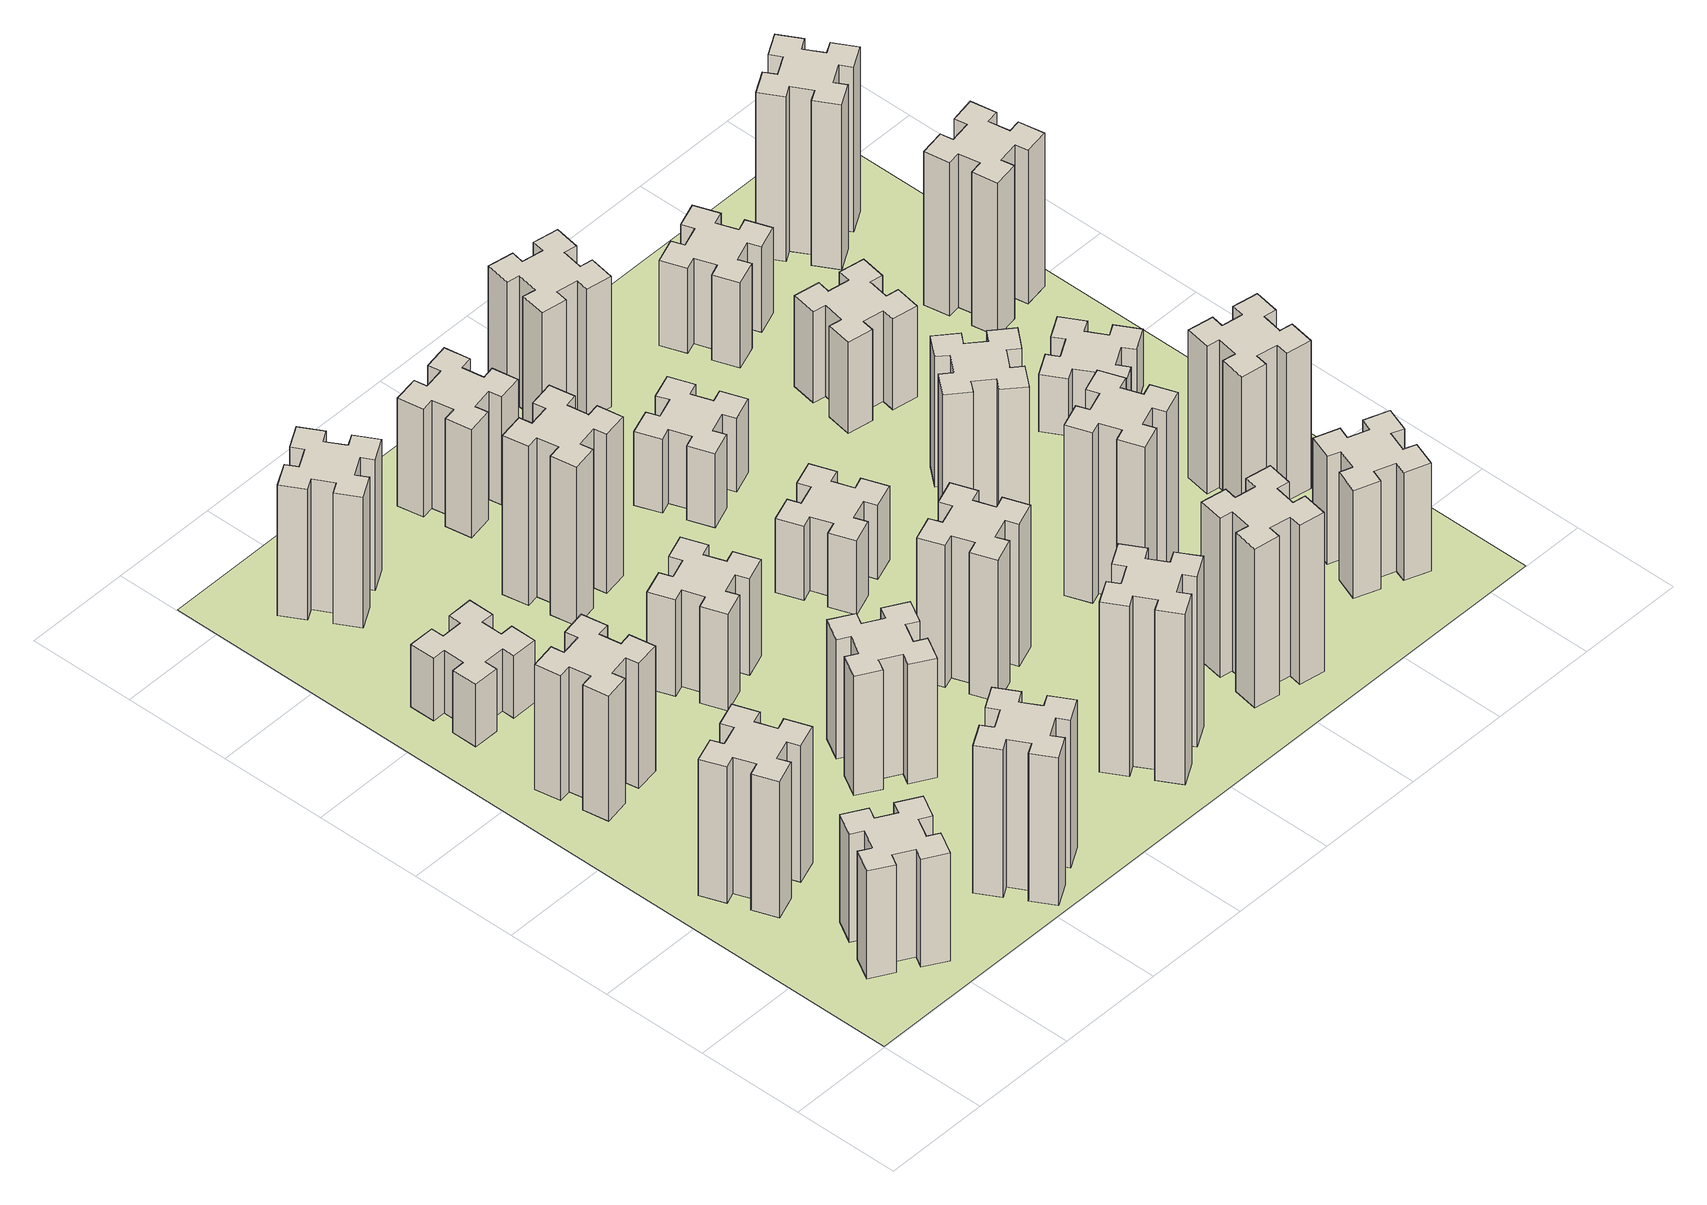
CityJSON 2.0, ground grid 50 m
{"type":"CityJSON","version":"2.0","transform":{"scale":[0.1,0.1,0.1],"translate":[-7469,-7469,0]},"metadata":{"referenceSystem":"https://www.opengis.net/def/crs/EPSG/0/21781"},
"CityObjects":{
"building1":{"type":"Building","attributes":{"class":"1000","function":"1000","usage":"1000","yearOfConstruction":2016,"roofType":"1000","measuredHeight":57,"storeysAboveGround":30,"storeysBelowGround":0},"geometry":[{"type":"Solid","lod":"1","boundaries":[[[[0,1,2,3,4,5,6,7,8,9,10,11,12,13,14,15,16,17,18,19]],[[17,16,20,21]],[[16,15,22,20]],[[15,14,23,22]],[[14,13,24,23]],[[13,12,25,24]],[[12,11,26,25]],[[11,10,27,26]],[[10,9,28,27]],[[9,8,29,28]],[[8,7,30,29]],[[7,6,31,30]],[[6,5,32,31]],[[5,4,33,32]],[[4,3,34,33]],[[3,2,35,34]],[[2,1,36,35]],[[1,0,37,36]],[[0,19,38,37]],[[19,18,39,38]],[[18,17,21,39]],[[24,25,26,27,28,29,30,31,32,33,34,35,36,37,38,39,21,20,22,23]]]]}]},
"building2":{"type":"Building","attributes":{"class":"1000","function":"1000","usage":"1000","yearOfConstruction":2016,"roofType":"1000","measuredHeight":72,"storeysAboveGround":30,"storeysBelowGround":0},"geometry":[{"type":"Solid","lod":"1","boundaries":[[[[40,41,42,43,44,45,46,47,48,49,50,51,52,53,54,55,56,57,58,59]],[[57,56,60,61]],[[56,55,62,60]],[[55,54,63,62]],[[54,53,64,63]],[[53,52,65,64]],[[52,51,66,65]],[[51,50,67,66]],[[50,49,68,67]],[[49,48,69,68]],[[48,47,70,69]],[[47,46,71,70]],[[46,45,72,71]],[[45,44,73,72]],[[44,43,74,73]],[[43,42,75,74]],[[42,41,76,75]],[[41,40,77,76]],[[40,59,78,77]],[[59,58,79,78]],[[58,57,61,79]],[[64,65,66,67,68,69,70,71,72,73,74,75,76,77,78,79,61,60,62,63]]]]}]},
"building3":{"type":"Building","attributes":{"class":"1000","function":"1000","usage":"1000","yearOfConstruction":2016,"roofType":"1000","measuredHeight":66,"storeysAboveGround":30,"storeysBelowGround":0},"geometry":[{"type":"Solid","lod":"1","boundaries":[[[[80,81,82,83,84,85,86,87,88,89,90,91,92,93,94,95,96,97,98,99]],[[97,96,100,101]],[[96,95,102,100]],[[95,94,103,102]],[[94,93,104,103]],[[93,92,105,104]],[[92,91,106,105]],[[91,90,107,106]],[[90,89,108,107]],[[89,88,109,108]],[[88,87,110,109]],[[87,86,111,110]],[[86,85,112,111]],[[85,84,113,112]],[[84,83,114,113]],[[83,82,115,114]],[[82,81,116,115]],[[81,80,117,116]],[[80,99,118,117]],[[99,98,119,118]],[[98,97,101,119]],[[104,105,106,107,108,109,110,111,112,113,114,115,116,117,118,119,101,100,102,103]]]]}]},
"building4":{"type":"Building","attributes":{"class":"1000","function":"1000","usage":"1000","yearOfConstruction":2016,"roofType":"1000","measuredHeight":33,"storeysAboveGround":30,"storeysBelowGround":0},"geometry":[{"type":"Solid","lod":"1","boundaries":[[[[120,121,122,123,124,125,126,127,128,129,130,131,132,133,134,135,136,137,138,139]],[[137,136,140,141]],[[136,135,142,140]],[[135,134,143,142]],[[134,133,144,143]],[[133,132,145,144]],[[132,131,146,145]],[[131,130,147,146]],[[130,129,148,147]],[[129,128,149,148]],[[128,127,150,149]],[[127,126,151,150]],[[126,125,152,151]],[[125,124,153,152]],[[124,123,154,153]],[[123,122,155,154]],[[122,121,156,155]],[[121,120,157,156]],[[120,139,158,157]],[[139,138,159,158]],[[138,137,141,159]],[[144,145,146,147,148,149,150,151,152,153,154,155,156,157,158,159,141,140,142,143]]]]}]},
"building5":{"type":"Building","attributes":{"class":"1000","function":"1000","usage":"1000","yearOfConstruction":2016,"roofType":"1000","measuredHeight":78,"storeysAboveGround":30,"storeysBelowGround":0},"geometry":[{"type":"Solid","lod":"1","boundaries":[[[[160,161,162,163,164,165,166,167,168,169,170,171,172,173,174,175,176,177,178,179]],[[177,176,180,181]],[[176,175,182,180]],[[175,174,183,182]],[[174,173,184,183]],[[173,172,185,184]],[[172,171,186,185]],[[171,170,187,186]],[[170,169,188,187]],[[169,168,189,188]],[[168,167,190,189]],[[167,166,191,190]],[[166,165,192,191]],[[165,164,193,192]],[[164,163,194,193]],[[163,162,195,194]],[[162,161,196,195]],[[161,160,197,196]],[[160,179,198,197]],[[179,178,199,198]],[[178,177,181,199]],[[184,185,186,187,188,189,190,191,192,193,194,195,196,197,198,199,181,180,182,183]]]]}]},
"building6":{"type":"Building","attributes":{"class":"1000","function":"1000","usage":"1000","yearOfConstruction":2016,"roofType":"1000","measuredHeight":69,"storeysAboveGround":30,"storeysBelowGround":0},"geometry":[{"type":"Solid","lod":"1","boundaries":[[[[200,201,202,203,204,205,206,207,208,209,210,211,212,213,214,215,216,217,218,219]],[[217,216,220,221]],[[216,215,222,220]],[[215,214,223,222]],[[214,213,224,223]],[[213,212,225,224]],[[212,211,226,225]],[[211,210,227,226]],[[210,209,228,227]],[[209,208,229,228]],[[208,207,230,229]],[[207,206,231,230]],[[206,205,232,231]],[[205,204,233,232]],[[204,203,234,233]],[[203,202,235,234]],[[202,201,236,235]],[[201,200,237,236]],[[200,219,238,237]],[[219,218,239,238]],[[218,217,221,239]],[[224,225,226,227,228,229,230,231,232,233,234,235,236,237,238,239,221,220,222,223]]]]}]},
"building7":{"type":"Building","attributes":{"class":"1000","function":"1000","usage":"1000","yearOfConstruction":2016,"roofType":"1000","measuredHeight":63,"storeysAboveGround":30,"storeysBelowGround":0},"geometry":[{"type":"Solid","lod":"1","boundaries":[[[[240,241,242,243,244,245,246,247,248,249,250,251,252,253,254,255,256,257,258,259]],[[257,256,260,261]],[[256,255,262,260]],[[255,254,263,262]],[[254,253,264,263]],[[253,252,265,264]],[[252,251,266,265]],[[251,250,267,266]],[[250,249,268,267]],[[249,248,269,268]],[[248,247,270,269]],[[247,246,271,270]],[[246,245,272,271]],[[245,244,273,272]],[[244,243,274,273]],[[243,242,275,274]],[[242,241,276,275]],[[241,240,277,276]],[[240,259,278,277]],[[259,258,279,278]],[[258,257,261,279]],[[264,265,266,267,268,269,270,271,272,273,274,275,276,277,278,279,261,260,262,263]]]]}]},
"building8":{"type":"Building","attributes":{"class":"1000","function":"1000","usage":"1000","yearOfConstruction":2016,"roofType":"1000","measuredHeight":51,"storeysAboveGround":30,"storeysBelowGround":0},"geometry":[{"type":"Solid","lod":"1","boundaries":[[[[280,281,282,283,284,285,286,287,288,289,290,291,292,293,294,295,296,297,298,299]],[[297,296,300,301]],[[296,295,302,300]],[[295,294,303,302]],[[294,293,304,303]],[[293,292,305,304]],[[292,291,306,305]],[[291,290,307,306]],[[290,289,308,307]],[[289,288,309,308]],[[288,287,310,309]],[[287,286,311,310]],[[286,285,312,311]],[[285,284,313,312]],[[284,283,314,313]],[[283,282,315,314]],[[282,281,316,315]],[[281,280,317,316]],[[280,299,318,317]],[[299,298,319,318]],[[298,297,301,319]],[[304,305,306,307,308,309,310,311,312,313,314,315,316,317,318,319,301,300,302,303]]]]}]},
"building9":{"type":"Building","attributes":{"class":"1000","function":"1000","usage":"1000","yearOfConstruction":2016,"roofType":"1000","measuredHeight":84,"storeysAboveGround":30,"storeysBelowGround":0},"geometry":[{"type":"Solid","lod":"1","boundaries":[[[[320,321,322,323,324,325,326,327,328,329,330,331,332,333,334,335,336,337,338,339]],[[337,336,340,341]],[[336,335,342,340]],[[335,334,343,342]],[[334,333,344,343]],[[333,332,345,344]],[[332,331,346,345]],[[331,330,347,346]],[[330,329,348,347]],[[329,328,349,348]],[[328,327,350,349]],[[327,326,351,350]],[[326,325,352,351]],[[325,324,353,352]],[[324,323,354,353]],[[323,322,355,354]],[[322,321,356,355]],[[321,320,357,356]],[[320,339,358,357]],[[339,338,359,358]],[[338,337,341,359]],[[344,345,346,347,348,349,350,351,352,353,354,355,356,357,358,359,341,340,342,343]]]]}]},
"building10":{"type":"Building","attributes":{"class":"1000","function":"1000","usage":"1000","yearOfConstruction":2016,"roofType":"1000","measuredHeight":90,"storeysAboveGround":30,"storeysBelowGround":0},"geometry":[{"type":"Solid","lod":"1","boundaries":[[[[360,361,362,363,364,365,366,367,368,369,370,371,372,373,374,375,376,377,378,379]],[[377,376,380,381]],[[376,375,382,380]],[[375,374,383,382]],[[374,373,384,383]],[[373,372,385,384]],[[372,371,386,385]],[[371,370,387,386]],[[370,369,388,387]],[[369,368,389,388]],[[368,367,390,389]],[[367,366,391,390]],[[366,365,392,391]],[[365,364,393,392]],[[364,363,394,393]],[[363,362,395,394]],[[362,361,396,395]],[[361,360,397,396]],[[360,379,398,397]],[[379,378,399,398]],[[378,377,381,399]],[[384,385,386,387,388,389,390,391,392,393,394,395,396,397,398,399,381,380,382,383]]]]}]},
"building11":{"type":"Building","attributes":{"class":"1000","function":"1000","usage":"1000","yearOfConstruction":2016,"roofType":"1000","measuredHeight":57,"storeysAboveGround":30,"storeysBelowGround":0},"geometry":[{"type":"Solid","lod":"1","boundaries":[[[[400,401,402,403,404,405,406,407,408,409,410,411,412,413,414,415,416,417,418,419]],[[417,416,420,421]],[[416,415,422,420]],[[415,414,423,422]],[[414,413,424,423]],[[413,412,425,424]],[[412,411,426,425]],[[411,410,427,426]],[[410,409,428,427]],[[409,408,429,428]],[[408,407,430,429]],[[407,406,431,430]],[[406,405,432,431]],[[405,404,433,432]],[[404,403,434,433]],[[403,402,435,434]],[[402,401,436,435]],[[401,400,437,436]],[[400,419,438,437]],[[419,418,439,438]],[[418,417,421,439]],[[424,425,426,427,428,429,430,431,432,433,434,435,436,437,438,439,421,420,422,423]]]]}]},
"building12":{"type":"Building","attributes":{"class":"1000","function":"1000","usage":"1000","yearOfConstruction":2016,"roofType":"1000","measuredHeight":75,"storeysAboveGround":30,"storeysBelowGround":0},"geometry":[{"type":"Solid","lod":"1","boundaries":[[[[440,441,442,443,444,445,446,447,448,449,450,451,452,453,454,455,456,457,458,459]],[[457,456,460,461]],[[456,455,462,460]],[[455,454,463,462]],[[454,453,464,463]],[[453,452,465,464]],[[452,451,466,465]],[[451,450,467,466]],[[450,449,468,467]],[[449,448,469,468]],[[448,447,470,469]],[[447,446,471,470]],[[446,445,472,471]],[[445,444,473,472]],[[444,443,474,473]],[[443,442,475,474]],[[442,441,476,475]],[[441,440,477,476]],[[440,459,478,477]],[[459,458,479,478]],[[458,457,461,479]],[[464,465,466,467,468,469,470,471,472,473,474,475,476,477,478,479,461,460,462,463]]]]}]},
"building13":{"type":"Building","attributes":{"class":"1000","function":"1000","usage":"1000","yearOfConstruction":2016,"roofType":"1000","measuredHeight":39,"storeysAboveGround":30,"storeysBelowGround":0},"geometry":[{"type":"Solid","lod":"1","boundaries":[[[[480,481,482,483,484,485,486,487,488,489,490,491,492,493,494,495,496,497,498,499]],[[497,496,500,501]],[[496,495,502,500]],[[495,494,503,502]],[[494,493,504,503]],[[493,492,505,504]],[[492,491,506,505]],[[491,490,507,506]],[[490,489,508,507]],[[489,488,509,508]],[[488,487,510,509]],[[487,486,511,510]],[[486,485,512,511]],[[485,484,513,512]],[[484,483,514,513]],[[483,482,515,514]],[[482,481,516,515]],[[481,480,517,516]],[[480,499,518,517]],[[499,498,519,518]],[[498,497,501,519]],[[504,505,506,507,508,509,510,511,512,513,514,515,516,517,518,519,501,500,502,503]]]]}]},
"building14":{"type":"Building","attributes":{"class":"1000","function":"1000","usage":"1000","yearOfConstruction":2016,"roofType":"1000","measuredHeight":39,"storeysAboveGround":30,"storeysBelowGround":0},"geometry":[{"type":"Solid","lod":"1","boundaries":[[[[520,521,522,523,524,525,526,527,528,529,530,531,532,533,534,535,536,537,538,539]],[[537,536,540,541]],[[536,535,542,540]],[[535,534,543,542]],[[534,533,544,543]],[[533,532,545,544]],[[532,531,546,545]],[[531,530,547,546]],[[530,529,548,547]],[[529,528,549,548]],[[528,527,550,549]],[[527,526,551,550]],[[526,525,552,551]],[[525,524,553,552]],[[524,523,554,553]],[[523,522,555,554]],[[522,521,556,555]],[[521,520,557,556]],[[520,539,558,557]],[[539,538,559,558]],[[538,537,541,559]],[[544,545,546,547,548,549,550,551,552,553,554,555,556,557,558,559,541,540,542,543]]]]}]},
"building15":{"type":"Building","attributes":{"class":"1000","function":"1000","usage":"1000","yearOfConstruction":2016,"roofType":"1000","measuredHeight":84,"storeysAboveGround":30,"storeysBelowGround":0},"geometry":[{"type":"Solid","lod":"1","boundaries":[[[[560,561,562,563,564,565,566,567,568,569,570,571,572,573,574,575,576,577,578,579]],[[577,576,580,581]],[[576,575,582,580]],[[575,574,583,582]],[[574,573,584,583]],[[573,572,585,584]],[[572,571,586,585]],[[571,570,587,586]],[[570,569,588,587]],[[569,568,589,588]],[[568,567,590,589]],[[567,566,591,590]],[[566,565,592,591]],[[565,564,593,592]],[[564,563,594,593]],[[563,562,595,594]],[[562,561,596,595]],[[561,560,597,596]],[[560,579,598,597]],[[579,578,599,598]],[[578,577,581,599]],[[584,585,586,587,588,589,590,591,592,593,594,595,596,597,598,599,581,580,582,583]]]]}]},
"building16":{"type":"Building","attributes":{"class":"1000","function":"1000","usage":"1000","yearOfConstruction":2016,"roofType":"1000","measuredHeight":69,"storeysAboveGround":30,"storeysBelowGround":0},"geometry":[{"type":"Solid","lod":"1","boundaries":[[[[600,601,602,603,604,605,606,607,608,609,610,611,612,613,614,615,616,617,618,619]],[[617,616,620,621]],[[616,615,622,620]],[[615,614,623,622]],[[614,613,624,623]],[[613,612,625,624]],[[612,611,626,625]],[[611,610,627,626]],[[610,609,628,627]],[[609,608,629,628]],[[608,607,630,629]],[[607,606,631,630]],[[606,605,632,631]],[[605,604,633,632]],[[604,603,634,633]],[[603,602,635,634]],[[602,601,636,635]],[[601,600,637,636]],[[600,619,638,637]],[[619,618,639,638]],[[618,617,621,639]],[[624,625,626,627,628,629,630,631,632,633,634,635,636,637,638,639,621,620,622,623]]]]}]},
"building17":{"type":"Building","attributes":{"class":"1000","function":"1000","usage":"1000","yearOfConstruction":2016,"roofType":"1000","measuredHeight":90,"storeysAboveGround":30,"storeysBelowGround":0},"geometry":[{"type":"Solid","lod":"1","boundaries":[[[[640,641,642,643,644,645,646,647,648,649,650,651,652,653,654,655,656,657,658,659]],[[657,656,660,661]],[[656,655,662,660]],[[655,654,663,662]],[[654,653,664,663]],[[653,652,665,664]],[[652,651,666,665]],[[651,650,667,666]],[[650,649,668,667]],[[649,648,669,668]],[[648,647,670,669]],[[647,646,671,670]],[[646,645,672,671]],[[645,644,673,672]],[[644,643,674,673]],[[643,642,675,674]],[[642,641,676,675]],[[641,640,677,676]],[[640,659,678,677]],[[659,658,679,678]],[[658,657,661,679]],[[664,665,666,667,668,669,670,671,672,673,674,675,676,677,678,679,661,660,662,663]]]]}]},
"building18":{"type":"Building","attributes":{"class":"1000","function":"1000","usage":"1000","yearOfConstruction":2016,"roofType":"1000","measuredHeight":69,"storeysAboveGround":30,"storeysBelowGround":0},"geometry":[{"type":"Solid","lod":"1","boundaries":[[[[680,681,682,683,684,685,686,687,688,689,690,691,692,693,694,695,696,697,698,699]],[[697,696,700,701]],[[696,695,702,700]],[[695,694,703,702]],[[694,693,704,703]],[[693,692,705,704]],[[692,691,706,705]],[[691,690,707,706]],[[690,689,708,707]],[[689,688,709,708]],[[688,687,710,709]],[[687,686,711,710]],[[686,685,712,711]],[[685,684,713,712]],[[684,683,714,713]],[[683,682,715,714]],[[682,681,716,715]],[[681,680,717,716]],[[680,699,718,717]],[[699,698,719,718]],[[698,697,701,719]],[[704,705,706,707,708,709,710,711,712,713,714,715,716,717,718,719,701,700,702,703]]]]}]},
"building19":{"type":"Building","attributes":{"class":"1000","function":"1000","usage":"1000","yearOfConstruction":2016,"roofType":"1000","measuredHeight":48,"storeysAboveGround":30,"storeysBelowGround":0},"geometry":[{"type":"Solid","lod":"1","boundaries":[[[[720,721,722,723,724,725,726,727,728,729,730,731,732,733,734,735,736,737,738,739]],[[737,736,740,741]],[[736,735,742,740]],[[735,734,743,742]],[[734,733,744,743]],[[733,732,745,744]],[[732,731,746,745]],[[731,730,747,746]],[[730,729,748,747]],[[729,728,749,748]],[[728,727,750,749]],[[727,726,751,750]],[[726,725,752,751]],[[725,724,753,752]],[[724,723,754,753]],[[723,722,755,754]],[[722,721,756,755]],[[721,720,757,756]],[[720,739,758,757]],[[739,738,759,758]],[[738,737,741,759]],[[744,745,746,747,748,749,750,751,752,753,754,755,756,757,758,759,741,740,742,743]]]]}]},
"building20":{"type":"Building","attributes":{"class":"1000","function":"1000","usage":"1000","yearOfConstruction":2016,"roofType":"1000","measuredHeight":57,"storeysAboveGround":30,"storeysBelowGround":0},"geometry":[{"type":"Solid","lod":"1","boundaries":[[[[760,761,762,763,764,765,766,767,768,769,770,771,772,773,774,775,776,777,778,779]],[[777,776,780,781]],[[776,775,782,780]],[[775,774,783,782]],[[774,773,784,783]],[[773,772,785,784]],[[772,771,786,785]],[[771,770,787,786]],[[770,769,788,787]],[[769,768,789,788]],[[768,767,790,789]],[[767,766,791,790]],[[766,765,792,791]],[[765,764,793,792]],[[764,763,794,793]],[[763,762,795,794]],[[762,761,796,795]],[[761,760,797,796]],[[760,779,798,797]],[[779,778,799,798]],[[778,777,781,799]],[[784,785,786,787,788,789,790,791,792,793,794,795,796,797,798,799,781,780,782,783]]]]}]},
"building21":{"type":"Building","attributes":{"class":"1000","function":"1000","usage":"1000","yearOfConstruction":2016,"roofType":"1000","measuredHeight":45,"storeysAboveGround":30,"storeysBelowGround":0},"geometry":[{"type":"Solid","lod":"1","boundaries":[[[[800,801,802,803,804,805,806,807,808,809,810,811,812,813,814,815,816,817,818,819]],[[817,816,820,821]],[[816,815,822,820]],[[815,814,823,822]],[[814,813,824,823]],[[813,812,825,824]],[[812,811,826,825]],[[811,810,827,826]],[[810,809,828,827]],[[809,808,829,828]],[[808,807,830,829]],[[807,806,831,830]],[[806,805,832,831]],[[805,804,833,832]],[[804,803,834,833]],[[803,802,835,834]],[[802,801,836,835]],[[801,800,837,836]],[[800,819,838,837]],[[819,818,839,838]],[[818,817,821,839]],[[824,825,826,827,828,829,830,831,832,833,834,835,836,837,838,839,821,820,822,823]]]]}]},
"building22":{"type":"Building","attributes":{"class":"1000","function":"1000","usage":"1000","yearOfConstruction":2016,"roofType":"1000","measuredHeight":78,"storeysAboveGround":30,"storeysBelowGround":0},"geometry":[{"type":"Solid","lod":"1","boundaries":[[[[840,841,842,843,844,845,846,847,848,849,850,851,852,853,854,855,856,857,858,859]],[[857,856,860,861]],[[856,855,862,860]],[[855,854,863,862]],[[854,853,864,863]],[[853,852,865,864]],[[852,851,866,865]],[[851,850,867,866]],[[850,849,868,867]],[[849,848,869,868]],[[848,847,870,869]],[[847,846,871,870]],[[846,845,872,871]],[[845,844,873,872]],[[844,843,874,873]],[[843,842,875,874]],[[842,841,876,875]],[[841,840,877,876]],[[840,859,878,877]],[[859,858,879,878]],[[858,857,861,879]],[[864,865,866,867,868,869,870,871,872,873,874,875,876,877,878,879,861,860,862,863]]]]}]},
"building23":{"type":"Building","attributes":{"class":"1000","function":"1000","usage":"1000","yearOfConstruction":2016,"roofType":"1000","measuredHeight":30,"storeysAboveGround":30,"storeysBelowGround":0},"geometry":[{"type":"Solid","lod":"1","boundaries":[[[[880,881,882,883,884,885,886,887,888,889,890,891,892,893,894,895,896,897,898,899]],[[897,896,900,901]],[[896,895,902,900]],[[895,894,903,902]],[[894,893,904,903]],[[893,892,905,904]],[[892,891,906,905]],[[891,890,907,906]],[[890,889,908,907]],[[889,888,909,908]],[[888,887,910,909]],[[887,886,911,910]],[[886,885,912,911]],[[885,884,913,912]],[[884,883,914,913]],[[883,882,915,914]],[[882,881,916,915]],[[881,880,917,916]],[[880,899,918,917]],[[899,898,919,918]],[[898,897,901,919]],[[904,905,906,907,908,909,910,911,912,913,914,915,916,917,918,919,901,900,902,903]]]]}]},
"building24":{"type":"Building","attributes":{"class":"1000","function":"1000","usage":"1000","yearOfConstruction":2016,"roofType":"1000","measuredHeight":81,"storeysAboveGround":30,"storeysBelowGround":0},"geometry":[{"type":"Solid","lod":"1","boundaries":[[[[920,921,922,923,924,925,926,927,928,929,930,931,932,933,934,935,936,937,938,939]],[[937,936,940,941]],[[936,935,942,940]],[[935,934,943,942]],[[934,933,944,943]],[[933,932,945,944]],[[932,931,946,945]],[[931,930,947,946]],[[930,929,948,947]],[[929,928,949,948]],[[928,927,950,949]],[[927,926,951,950]],[[926,925,952,951]],[[925,924,953,952]],[[924,923,954,953]],[[923,922,955,954]],[[922,921,956,955]],[[921,920,957,956]],[[920,939,958,957]],[[939,938,959,958]],[[938,937,941,959]],[[944,945,946,947,948,949,950,951,952,953,954,955,956,957,958,959,941,940,942,943]]]]}]},
"building25":{"type":"Building","attributes":{"class":"1000","function":"1000","usage":"1000","yearOfConstruction":2016,"roofType":"1000","measuredHeight":87,"storeysAboveGround":30,"storeysBelowGround":0},"geometry":[{"type":"Solid","lod":"1","boundaries":[[[[960,961,962,963,964,965,966,967,968,969,970,971,972,973,974,975,976,977,978,979]],[[977,976,980,981]],[[976,975,982,980]],[[975,974,983,982]],[[974,973,984,983]],[[973,972,985,984]],[[972,971,986,985]],[[971,970,987,986]],[[970,969,988,987]],[[969,968,989,988]],[[968,967,990,989]],[[967,966,991,990]],[[966,965,992,991]],[[965,964,993,992]],[[964,963,994,993]],[[963,962,995,994]],[[962,961,996,995]],[[961,960,997,996]],[[960,979,998,997]],[[979,978,999,998]],[[978,977,981,999]],[[984,985,986,987,988,989,990,991,992,993,994,995,996,997,998,999,981,980,982,983]]]]}]},
"landuse1":{"type":"LandUse","attributes":{"name":"plot1","function":"1010"},"geometry":[{"type":"MultiSurface","lod":"1","boundaries":[[[1000,1001,1002,1003]]]}]}
},
"vertices":[
[405,474,0],[355,387,0],[303,417,0],[243,313,0],[347,253,0],[377,305,0],[464,255,0],[434,203,0],[538,143,0],[598,247,0],[546,277,0],[596,364,0],[648,334,0],[708,438,0],[604,498,0],[574,446,0],[487,496,0],[517,548,0],[413,608,0],[353,504,0],[487,496,570],[517,548,570],[574,446,570],[604,498,570],[708,438,570],[648,334,570],[596,364,570],[546,277,570],[598,247,570],[538,143,570],[434,203,570],[464,255,570],[377,305,570],[347,253,570],[243,313,570],[303,417,570],[355,387,570],[405,474,570],[353,504,570],[413,608,570],
[366,895,0],[460,929,0],[480,873,0],[593,914,0],[552,1027,0],[496,1006,0],[462,1100,0],[518,1120,0],[477,1233,0],[364,1192,0],[385,1136,0],[291,1102,0],[270,1158,0],[157,1117,0],[199,1004,0],[255,1025,0],[289,931,0],[233,910,0],[274,797,0],[387,839,0],[289,931,720],[233,910,720],[255,1025,720],[199,1004,720],[157,1117,720],[270,1158,720],[291,1102,720],[385,1136,720],[364,1192,720],[477,1233,720],[518,1120,720],[462,1100,720],[496,1006,720],[552,1027,720],[593,914,720],[480,873,720],[460,929,720],[366,895,720],[387,839,720],[274,797,720],
[345,1738,0],[444,1756,0],[454,1697,0],[572,1717,0],[551,1836,0],[492,1825,0],[475,1924,0],[534,1934,0],[513,2052,0],[395,2031,0],[405,1972,0],[307,1955,0],[297,2014,0],[178,1993,0],[199,1875,0],[258,1885,0],[276,1787,0],[217,1777,0],[237,1658,0],[356,1679,0],[276,1787,660],[217,1777,660],[258,1885,660],[199,1875,660],[178,1993,660],[297,2014,660],[307,1955,660],[405,1972,660],[395,2031,660],[513,2052,660],[534,1934,660],[475,1924,660],[492,1825,660],[551,1836,660],[572,1717,660],[454,1697,660],[444,1756,660],[345,1738,660],[356,1679,660],[237,1658,660],
[425,2605,0],[325,2605,0],[325,2665,0],[205,2665,0],[205,2545,0],[265,2545,0],[265,2445,0],[205,2445,0],[205,2325,0],[325,2325,0],[325,2385,0],[425,2385,0],[425,2325,0],[545,2325,0],[545,2445,0],[485,2445,0],[485,2545,0],[545,2545,0],[545,2665,0],[425,2665,0],[485,2545,330],[545,2545,330],[485,2445,330],[545,2445,330],[545,2325,330],[425,2325,330],[425,2385,330],[325,2385,330],[325,2325,330],[205,2325,330],[205,2445,330],[265,2445,330],[265,2545,330],[205,2545,330],[205,2665,330],[325,2665,330],[325,2605,330],[425,2605,330],[425,2665,330],[545,2665,330],
[1127,155,0],[1214,205,0],[1244,153,0],[1348,213,0],[1288,317,0],[1236,287,0],[1186,374,0],[1238,404,0],[1178,508,0],[1074,448,0],[1104,396,0],[1017,346,0],[987,398,0],[883,338,0],[943,234,0],[995,264,0],[1045,177,0],[993,147,0],[1053,43,0],[1157,103,0],[1045,177,780],[993,147,780],[995,264,780],[943,234,780],[883,338,780],[987,398,780],[1017,346,780],[1104,396,780],[1074,448,780],[1178,508,780],[1238,404,780],[1186,374,780],[1236,287,780],[1288,317,780],[1348,213,780],[1244,153,780],[1214,205,780],[1127,155,780],[1157,103,780],[1053,43,780],
[596,3347,0],[546,3434,0],[598,3464,0],[538,3568,0],[434,3508,0],[464,3456,0],[377,3406,0],[347,3458,0],[243,3398,0],[303,3294,0],[355,3324,0],[405,3237,0],[353,3207,0],[413,3103,0],[517,3163,0],[487,3215,0],[574,3265,0],[604,3213,0],[708,3273,0],[648,3377,0],[574,3265,690],[604,3213,690],[487,3215,690],[517,3163,690],[413,3103,690],[353,3207,690],[405,3237,690],[355,3324,690],[303,3294,690],[243,3398,690],[347,3458,690],[377,3406,690],[464,3456,690],[434,3508,690],[538,3568,690],[598,3464,690],[546,3434,690],[596,3347,690],[648,3377,690],[708,3273,690],
[1286,1017,0],[1336,1104,0],[1388,1074,0],[1448,1178,0],[1344,1238,0],[1314,1186,0],[1227,1236,0],[1257,1288,0],[1153,1348,0],[1093,1244,0],[1145,1214,0],[1095,1127,0],[1043,1157,0],[983,1053,0],[1087,993,0],[1117,1045,0],[1204,995,0],[1174,943,0],[1278,883,0],[1338,987,0],[1204,995,630],[1174,943,630],[1117,1045,630],[1087,993,630],[983,1053,630],[1043,1157,630],[1095,1127,630],[1145,1214,630],[1093,1244,630],[1153,1348,630],[1257,1288,630],[1227,1236,630],[1314,1186,630],[1344,1238,630],[1448,1178,630],[1388,1074,630],[1336,1104,630],[1286,1017,630],[1338,987,630],[1278,883,630],
[995,1965,0],[1029,1871,0],[973,1850,0],[1014,1737,0],[1127,1779,0],[1106,1835,0],[1200,1869,0],[1220,1813,0],[1333,1854,0],[1292,1967,0],[1236,1946,0],[1202,2040,0],[1258,2060,0],[1217,2173,0],[1104,2132,0],[1125,2076,0],[1031,2042,0],[1010,2098,0],[897,2057,0],[939,1944,0],[1031,2042,510],[1010,2098,510],[1125,2076,510],[1104,2132,510],[1217,2173,510],[1258,2060,510],[1202,2040,510],[1236,1946,510],[1292,1967,510],[1333,1854,510],[1220,1813,510],[1200,1869,510],[1106,1835,510],[1127,1779,510],[1014,1737,510],[973,1850,510],[1029,1871,510],[995,1965,510],[939,1944,510],[897,2057,510],
[1232,2665,0],[1215,2764,0],[1274,2774,0],[1253,2892,0],[1135,2871,0],[1145,2812,0],[1047,2795,0],[1037,2854,0],[918,2833,0],[939,2715,0],[998,2725,0],[1016,2627,0],[957,2617,0],[977,2498,0],[1096,2519,0],[1085,2578,0],[1184,2596,0],[1194,2537,0],[1312,2557,0],[1291,2676,0],[1184,2596,840],[1194,2537,840],[1085,2578,840],[1096,2519,840],[977,2498,840],[957,2617,840],[1016,2627,840],[998,2725,840],[939,2715,840],[918,2833,840],[1037,2854,840],[1047,2795,840],[1145,2812,840],[1135,2871,840],[1253,2892,840],[1274,2774,840],[1215,2764,840],[1232,2665,840],[1291,2676,840],[1312,2557,840],
[2076,387,0],[2026,474,0],[2078,504,0],[2018,608,0],[1914,548,0],[1944,496,0],[1857,446,0],[1827,498,0],[1723,438,0],[1783,334,0],[1835,364,0],[1885,277,0],[1833,247,0],[1893,143,0],[1997,203,0],[1967,255,0],[2054,305,0],[2084,253,0],[2188,313,0],[2128,417,0],[2054,305,900],[2084,253,900],[1967,255,900],[1997,203,900],[1893,143,900],[1833,247,900],[1885,277,900],[1835,364,900],[1783,334,900],[1723,438,900],[1827,498,900],[1857,446,900],[1944,496,900],[1914,548,900],[2018,608,900],[2078,504,900],[2026,474,900],[2076,387,900],[2128,417,900],[2188,313,900],
[1245,3452,0],[1147,3435,0],[1137,3494,0],[1018,3473,0],[1039,3355,0],[1098,3365,0],[1116,3267,0],[1057,3257,0],[1077,3138,0],[1196,3159,0],[1185,3218,0],[1284,3236,0],[1294,3177,0],[1412,3197,0],[1391,3316,0],[1332,3305,0],[1315,3404,0],[1374,3414,0],[1353,3532,0],[1235,3511,0],[1315,3404,570],[1374,3414,570],[1332,3305,570],[1391,3316,570],[1412,3197,570],[1294,3177,570],[1284,3236,570],[1185,3218,570],[1196,3159,570],[1077,3138,570],[1057,3257,570],[1116,3267,570],[1098,3365,570],[1039,3355,570],[1018,3473,570],[1137,3494,570],[1147,3435,570],[1245,3452,570],[1235,3511,570],[1353,3532,570],
[1976,1206,0],[1942,1300,0],[1998,1320,0],[1957,1433,0],[1844,1392,0],[1865,1336,0],[1771,1302,0],[1750,1358,0],[1637,1317,0],[1679,1204,0],[1735,1225,0],[1769,1131,0],[1713,1110,0],[1754,997,0],[1867,1039,0],[1846,1095,0],[1940,1129,0],[1960,1073,0],[2073,1114,0],[2032,1227,0],[1940,1129,750],[1960,1073,750],[1846,1095,750],[1867,1039,750],[1754,997,750],[1713,1110,750],[1769,1131,750],[1735,1225,750],[1679,1204,750],[1637,1317,750],[1750,1358,750],[1771,1302,750],[1865,1336,750],[1844,1392,750],[1957,1433,750],[1998,1320,750],[1942,1300,750],[1976,1206,750],[2032,1227,750],[2073,1114,750],
[1735,1965,0],[1769,1871,0],[1713,1850,0],[1754,1737,0],[1867,1779,0],[1846,1835,0],[1940,1869,0],[1960,1813,0],[2073,1854,0],[2032,1967,0],[1976,1946,0],[1942,2040,0],[1998,2060,0],[1957,2173,0],[1844,2132,0],[1865,2076,0],[1771,2042,0],[1750,2098,0],[1637,2057,0],[1679,1944,0],[1771,2042,390],[1750,2098,390],[1865,2076,390],[1844,2132,390],[1957,2173,390],[1998,2060,390],[1942,2040,390],[1976,1946,390],[2032,1967,390],[2073,1854,390],[1960,1813,390],[1940,1869,390],[1846,1835,390],[1867,1779,390],[1754,1737,390],[1713,1850,390],[1769,1871,390],[1735,1965,390],[1679,1944,390],[1637,2057,390],
[1735,2705,0],[1769,2611,0],[1713,2590,0],[1754,2477,0],[1867,2519,0],[1846,2575,0],[1940,2609,0],[1960,2553,0],[2073,2594,0],[2032,2707,0],[1976,2686,0],[1942,2780,0],[1998,2800,0],[1957,2913,0],[1844,2872,0],[1865,2816,0],[1771,2782,0],[1750,2838,0],[1637,2797,0],[1679,2684,0],[1771,2782,390],[1750,2838,390],[1865,2816,390],[1844,2872,390],[1957,2913,390],[1998,2800,390],[1942,2780,390],[1976,2686,390],[2032,2707,390],[2073,2594,390],[1960,2553,390],[1940,2609,390],[1846,2575,390],[1867,2519,390],[1754,2477,390],[1713,2590,390],[1769,2611,390],[1735,2705,390],[1679,2684,390],[1637,2797,390],
[2496,444,0],[2478,345,0],[2419,356,0],[2398,237,0],[2517,217,0],[2527,276,0],[2625,258,0],[2615,199,0],[2733,178,0],[2754,297,0],[2695,307,0],[2712,405,0],[2771,395,0],[2792,513,0],[2674,534,0],[2664,475,0],[2565,492,0],[2576,551,0],[2457,572,0],[2437,454,0],[2565,492,840],[2576,551,840],[2664,475,840],[2674,534,840],[2792,513,840],[2771,395,840],[2712,405,840],[2695,307,840],[2754,297,840],[2733,178,840],[2615,199,840],[2625,258,840],[2527,276,840],[2517,217,840],[2398,237,840],[2419,356,840],[2478,345,840],[2496,444,840],[2437,454,840],[2457,572,840],
[1924,3535,0],[1825,3552,0],[1836,3611,0],[1717,3632,0],[1697,3514,0],[1756,3504,0],[1738,3405,0],[1679,3416,0],[1658,3297,0],[1777,3277,0],[1787,3336,0],[1885,3318,0],[1875,3259,0],[1993,3238,0],[2014,3357,0],[1955,3367,0],[1972,3465,0],[2031,3455,0],[2052,3573,0],[1934,3594,0],[1972,3465,690],[2031,3455,690],[1955,3367,690],[2014,3357,690],[1993,3238,690],[1875,3259,690],[1885,3318,690],[1787,3336,690],[1777,3277,690],[1658,3297,690],[1679,3416,690],[1738,3405,690],[1756,3504,690],[1697,3514,690],[1717,3632,690],[1836,3611,690],[1825,3552,690],[1924,3535,690],[1934,3594,690],[2052,3573,690],
[2586,995,0],[2680,1029,0],[2700,973,0],[2813,1014,0],[2772,1127,0],[2716,1106,0],[2682,1200,0],[2738,1220,0],[2697,1333,0],[2584,1292,0],[2605,1236,0],[2511,1202,0],[2490,1258,0],[2377,1217,0],[2419,1104,0],[2475,1125,0],[2509,1031,0],[2453,1010,0],[2494,897,0],[2607,939,0],[2509,1031,900],[2453,1010,900],[2475,1125,900],[2419,1104,900],[2377,1217,900],[2490,1258,900],[2511,1202,900],[2605,1236,900],[2584,1292,900],[2697,1333,900],[2738,1220,900],[2682,1200,900],[2716,1106,900],[2772,1127,900],[2813,1014,900],[2700,973,900],[2680,1029,900],[2586,995,900],[2607,939,900],[2494,897,900],
[2486,1803,0],[2563,1739,0],[2524,1693,0],[2616,1616,0],[2693,1708,0],[2647,1746,0],[2712,1823,0],[2758,1784,0],[2835,1876,0],[2743,1953,0],[2704,1907,0],[2628,1972,0],[2666,2018,0],[2574,2095,0],[2497,2003,0],[2543,1964,0],[2479,1888,0],[2433,1926,0],[2356,1834,0],[2448,1757,0],[2479,1888,690],[2433,1926,690],[2543,1964,690],[2497,2003,690],[2574,2095,690],[2666,2018,690],[2628,1972,690],[2704,1907,690],[2743,1953,690],[2835,1876,690],[2758,1784,690],[2712,1823,690],[2647,1746,690],[2693,1708,690],[2616,1616,690],[2524,1693,690],[2563,1739,690],[2486,1803,690],[2448,1757,690],[2356,1834,690],
[2795,2527,0],[2812,2625,0],[2871,2615,0],[2892,2733,0],[2774,2754,0],[2764,2695,0],[2665,2712,0],[2676,2771,0],[2557,2792,0],[2537,2674,0],[2596,2664,0],[2578,2565,0],[2519,2576,0],[2498,2457,0],[2617,2437,0],[2627,2496,0],[2725,2478,0],[2715,2419,0],[2833,2398,0],[2854,2517,0],[2725,2478,480],[2715,2419,480],[2627,2496,480],[2617,2437,480],[2498,2457,480],[2519,2576,480],[2578,2565,480],[2596,2664,480],[2537,2674,480],[2557,2792,480],[2676,2771,480],[2665,2712,480],[2764,2695,480],[2774,2754,480],[2892,2733,480],[2871,2615,480],[2812,2625,480],[2795,2527,480],[2854,2517,480],[2833,2398,480],
[3422,391,0],[3456,485,0],[3512,464,0],[3553,577,0],[3440,618,0],[3420,562,0],[3326,596,0],[3347,652,0],[3234,693,0],[3193,580,0],[3249,560,0],[3215,466,0],[3159,487,0],[3117,374,0],[3230,333,0],[3251,389,0],[3345,355,0],[3324,299,0],[3437,257,0],[3478,370,0],[3345,355,570],[3324,299,570],[3251,389,570],[3230,333,570],[3117,374,570],[3159,487,570],[3215,466,570],[3249,560,570],[3193,580,570],[3234,693,570],[3347,652,570],[3326,596,570],[3420,562,570],[3440,618,570],[3553,577,570],[3512,464,570],[3456,485,570],[3422,391,570],[3478,370,570],[3437,257,570],
[2716,3226,0],[2682,3320,0],[2738,3340,0],[2697,3453,0],[2584,3412,0],[2605,3356,0],[2511,3322,0],[2490,3378,0],[2377,3337,0],[2419,3224,0],[2475,3245,0],[2509,3151,0],[2453,3130,0],[2494,3017,0],[2607,3059,0],[2586,3115,0],[2680,3149,0],[2700,3093,0],[2813,3134,0],[2772,3247,0],[2680,3149,450],[2700,3093,450],[2586,3115,450],[2607,3059,450],[2494,3017,450],[2453,3130,450],[2509,3151,450],[2475,3245,450],[2419,3224,450],[2377,3337,450],[2490,3378,450],[2511,3322,450],[2605,3356,450],[2584,3412,450],[2697,3453,450],[2738,3340,450],[2682,3320,450],[2716,3226,450],[2772,3247,450],[2813,3134,450],
[3267,1016,0],[3365,998,0],[3355,939,0],[3473,918,0],[3494,1037,0],[3435,1047,0],[3452,1145,0],[3511,1135,0],[3532,1253,0],[3414,1274,0],[3404,1215,0],[3305,1232,0],[3316,1291,0],[3197,1312,0],[3177,1194,0],[3236,1184,0],[3218,1085,0],[3159,1096,0],[3138,977,0],[3257,957,0],[3218,1085,780],[3159,1096,780],[3236,1184,780],[3177,1194,780],[3197,1312,780],[3316,1291,780],[3305,1232,780],[3404,1215,780],[3414,1274,780],[3532,1253,780],[3511,1135,780],[3452,1145,780],[3435,1047,780],[3494,1037,780],[3473,918,780],[3355,939,780],[3365,998,780],[3267,1016,780],[3257,957,780],[3138,977,780],
[3356,1867,0],[3306,1954,0],[3358,1984,0],[3298,2088,0],[3194,2028,0],[3224,1976,0],[3137,1926,0],[3107,1978,0],[3003,1918,0],[3063,1814,0],[3115,1844,0],[3165,1757,0],[3113,1727,0],[3173,1623,0],[3277,1683,0],[3247,1735,0],[3334,1785,0],[3364,1733,0],[3468,1793,0],[3408,1897,0],[3334,1785,300],[3364,1733,300],[3247,1735,300],[3277,1683,300],[3173,1623,300],[3113,1727,300],[3165,1757,300],[3115,1844,300],[3063,1814,300],[3003,1918,300],[3107,1978,300],[3137,1926,300],[3224,1976,300],[3194,2028,300],[3298,2088,300],[3358,1984,300],[3306,1954,300],[3356,1867,300],[3408,1897,300],[3468,1793,300],
[3552,2565,0],[3535,2664,0],[3594,2674,0],[3573,2792,0],[3455,2771,0],[3465,2712,0],[3367,2695,0],[3357,2754,0],[3238,2733,0],[3259,2615,0],[3318,2625,0],[3336,2527,0],[3277,2517,0],[3297,2398,0],[3416,2419,0],[3405,2478,0],[3504,2496,0],[3514,2437,0],[3632,2457,0],[3611,2576,0],[3504,2496,810],[3514,2437,810],[3405,2478,810],[3416,2419,810],[3297,2398,810],[3277,2517,810],[3336,2527,810],[3318,2625,810],[3259,2615,810],[3238,2733,810],[3357,2754,810],[3367,2695,810],[3465,2712,810],[3455,2771,810],[3573,2792,810],[3594,2674,810],[3535,2664,810],[3552,2565,810],[3611,2576,810],[3632,2457,810],
[3115,3324,0],[3165,3237,0],[3113,3207,0],[3173,3103,0],[3277,3163,0],[3247,3215,0],[3334,3265,0],[3364,3213,0],[3468,3273,0],[3408,3377,0],[3356,3347,0],[3306,3434,0],[3358,3464,0],[3298,3568,0],[3194,3508,0],[3224,3456,0],[3137,3406,0],[3107,3458,0],[3003,3398,0],[3063,3294,0],[3137,3406,870],[3107,3458,870],[3224,3456,870],[3194,3508,870],[3298,3568,870],[3358,3464,870],[3306,3434,870],[3356,3347,870],[3408,3377,870],[3468,3273,870],[3364,3213,870],[3334,3265,870],[3247,3215,870],[3277,3163,870],[3173,3103,870],[3113,3207,870],[3165,3237,870],[3115,3324,870],[3063,3294,870],[3003,3398,870],
[5,3705,0],[3705,3705,0],[3705,5,0],[5,5,0]
]}
